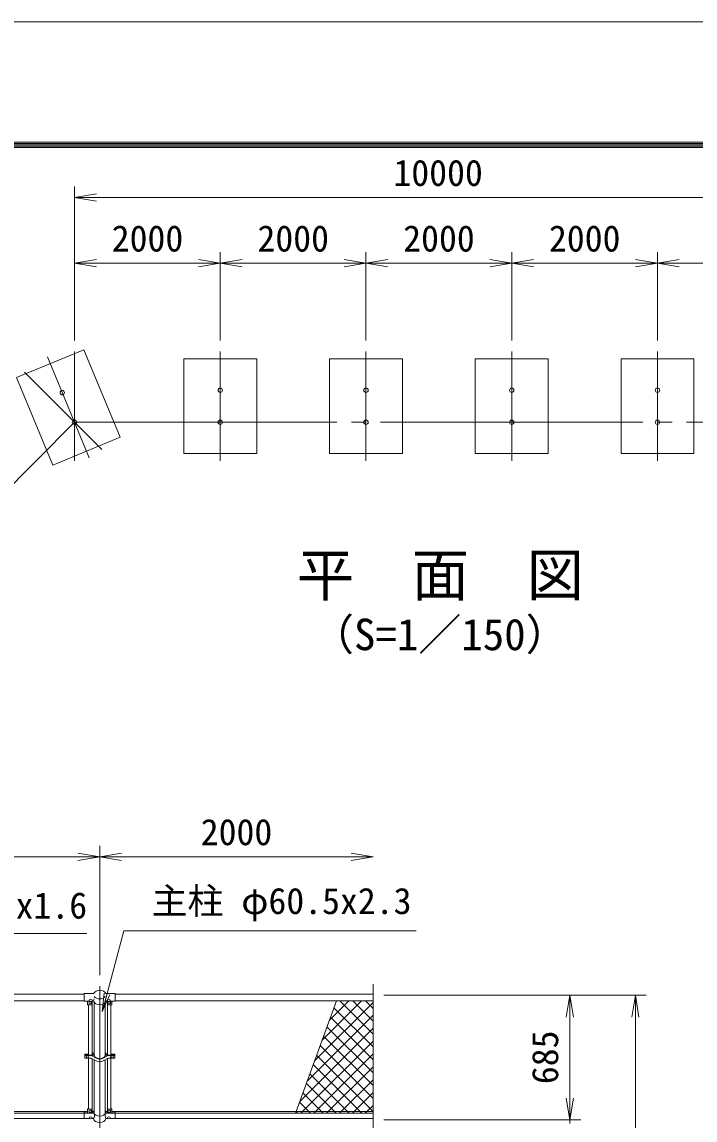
# Model space of a CAD drawing. Units: millimetres, scale not verified, with parts at other scales. Extents: x -30601 to 30601, y -19271 to 19271.
# Drawn here: x -27193 to -23498, y -7478 to -1451 of the extents above; entities that cross this region are included whole.
import ezdxf
from ezdxf.enums import TextEntityAlignment as Align

# ---------------------------------------------------------------- set-up
doc = ezdxf.new("R2010")
doc.units = ezdxf.units.MM
doc.header["$LTSCALE"] = 80
doc.linetypes.add('LONG_CHAIN', pattern=[21, 18, -1, 1, -1])
for name, color, linetype, lineweight in [('0-0_D-TTL', 2, 'Continuous', 9), ('0-1_D-TTL-TXT', 7, 'Continuous', 9), ('0-3_D-STR1', 1, 'Continuous', 9), ('0-4_D-STR4', 7, 'Continuous', 9), ('0-6_D-BMK', 2, 'LONG_CHAIN', 9), ('0-7_D-STR3', 3, 'Continuous', 9), ('0-8_D-STR2', 7, 'Continuous', 9), ('0-9_D-STR-DIM', 7, 'Continuous', 9), ('0-A_0', 7, 'Continuous', 9), ('0-D_D-STR-TXT', 7, 'Continuous', 9)]:
    doc.layers.add(name, color=color, linetype=linetype, lineweight=lineweight)
doc.styles.add('ＭＳ ゴシック', font='')
doc.styles.get('ＭＳ ゴシック').set_extended_font_data('MS Gothic')

# ---------------------------------------------------------------- blocks, each defined once
blk = doc.blocks.new('_Open')
at = {"layer": '0-A_0'}
blk.add_line((-80, 13.33), (0, 0), dxfattribs=at)
blk.add_lwpolyline([(-80, -13.33), (0, 0), (-80, 0)], dxfattribs=at)

msp = doc.modelspace()

# ---------------------------------------------------------------- linework, layer by layer
at = {"layer": '0-0_D-TTL'}
msp.add_lwpolyline([(-30601.37, -1450.51), (-5401.37, -1450.51), (-5401.37, -19270.51), (-30601.37, -19270.51)], close=True, dxfattribs=at)
at = {"layer": '0-0_D-TTL', "color": 7}
for points in [[(-29791.37, -2110.51), (-6211.37, -2110.51), (-6211.37, -18610.51), (-29791.37, -18610.51)], [(-29783.87, -2118.01), (-6218.87, -2118.01), (-6218.87, -18603.01), (-29783.87, -18603.01)], [(-29776.37, -2125.51), (-6226.37, -2125.51), (-6226.37, -18595.51), (-29776.37, -18595.51)], [(-29768.87, -2133.01), (-6233.87, -2133.01), (-6233.87, -18588.01), (-29768.87, -18588.01)], [(-29761.37, -2140.51), (-6241.37, -2140.51), (-6241.37, -18580.51), (-29761.37, -18580.51)]]:
    msp.add_lwpolyline(points, close=True, dxfattribs=at)
at = {"layer": '0-3_D-STR1'}
for p, q in [((-28680.55, -6786.47), (-26850.55, -6786.47)), ((-26680.55, -6786.47), (-25265.55, -6786.47)), ((-28680.55, -6824.57), (-26850.55, -6824.57)), ((-26795.8, -7118.87), (-26795.8, -6831.85)), ((-26735.3, -7118.87), (-26735.3, -6831.85)), ((-26680.55, -6824.57), (-25265.55, -6824.57)), ((-26795.8, -7441.35), (-26795.8, -7147.5)), ((-26735.3, -7441.35), (-26735.3, -7147.5)), ((-28680.55, -7431.28), (-26850.55, -7431.28)), ((-28680.55, -7440.87), (-26850.55, -7440.87)), ((-28680.55, -7469.38), (-26850.55, -7469.38)), ((-26680.55, -7431.28), (-25265.55, -7431.28)), ((-26680.55, -7440.87), (-25265.55, -7440.87)), ((-26680.55, -7469.38), (-25265.55, -7469.38))]:
    msp.add_line(p, q, dxfattribs=at)
for centre in [(-26971.45, -3485.37), (-26104.1, -3471.97), (-25304.1, -3471.97), (-24504.1, -3471.97), (-23704.1, -3471.97), (-26904.1, -3647.97), (-26104.1, -3647.97), (-25304.1, -3647.97), (-24504.1, -3647.97), (-23704.1, -3647.97)]:
    msp.add_circle(centre, 12.1, dxfattribs=at)
at = {"layer": '0-4_D-STR4'}
for points in [[(-26653.5, -3730.34), (-27023.05, -3883.41), (-27222.05, -3403), (-26852.5, -3249.92)], [(-26304.1, -3819.97), (-25904.1, -3819.97), (-25904.1, -3299.97), (-26304.1, -3299.97)], [(-25504.1, -3819.97), (-25104.1, -3819.97), (-25104.1, -3299.97), (-25504.1, -3299.97)], [(-24704.1, -3819.97), (-24304.1, -3819.97), (-24304.1, -3299.97), (-24704.1, -3299.97)], [(-23904.1, -3819.97), (-23504.1, -3819.97), (-23504.1, -3299.97), (-23904.1, -3299.97)]]:
    msp.add_lwpolyline(points, close=True, dxfattribs=at)
at = {"layer": '0-6_D-BMK'}
for p, q in [((-26822.97, -3843.83), (-27052.58, -3289.5)), ((-26904.1, -3859.97), (-26904.1, -3259.97)), ((-26104.1, -3859.97), (-26104.1, -3259.97)), ((-25304.1, -3859.97), (-25304.1, -3259.97)), ((-24504.1, -3859.97), (-24504.1, -3259.97)), ((-23704.1, -3859.97), (-23704.1, -3259.97)), ((-26754.19, -3797.88), (-27178.46, -3373.61)), ((-26765.55, -6742.94), (-26765.55, -8787.64))]:
    msp.add_line(p, q, dxfattribs=at)
msp.add_lwpolyline([(-28742.58, -5486.45), (-26904.1, -3647.97), (-22904.1, -3647.97), (-21065.62, -5486.45)], dxfattribs=at)
at = {"layer": '0-7_D-STR3'}
for p, q in [((-26850.55, -6783.52), (-26801.33, -6783.52)), ((-26850.55, -6824.97), (-26850.55, -6783.52)), ((-26680.55, -6783.52), (-26729.77, -6783.52)), ((-26680.55, -6824.97), (-26680.55, -6783.52)), ((-26850.55, -6824.97), (-26821.34, -6824.97)), ((-26832.55, -6824.97), (-26832.55, -6845.67)), ((-26808.55, -6846.67), (-26831.55, -6846.67)), ((-26827.05, -6846.67), (-26827.05, -7122.09)), ((-26809.76, -6824.97), (-26800.35, -6824.97)), ((-26808.05, -6846.54), (-26808.05, -7122.09)), ((-26807.55, -6824.97), (-26807.55, -6845.67)), ((-26798.62, -6825.84), (-26800.35, -6824.97)), ((-26732.49, -6825.84), (-26730.75, -6824.97)), ((-26721.34, -6824.97), (-26730.75, -6824.97)), ((-26723.55, -6824.97), (-26723.55, -6845.67)), ((-26723.05, -6846.54), (-26723.05, -7122.09)), ((-26722.55, -6846.67), (-26699.55, -6846.67)), ((-26680.55, -6824.97), (-26709.76, -6824.97)), ((-26704.05, -6846.67), (-26704.05, -7122.09)), ((-26698.55, -6824.97), (-26698.55, -6845.67)), ((-26808.05, -7114.52), (-26795.8, -7108.34)), ((-26723.05, -7114.52), (-26735.3, -7108.34)), ((-26848.05, -7117.28), (-26848.05, -7138.56)), ((-26848.05, -7117.28), (-26827.05, -7117.28)), ((-26848.05, -7118.87), (-26827.05, -7118.87)), ((-26848.05, -7122.09), (-26795.8, -7122.09)), ((-26848.05, -7123.71), (-26814.71, -7123.71)), ((-26848.05, -7138.56), (-26814.52, -7138.56)), ((-26827.05, -7138.56), (-26827.05, -7418.15)), ((-26812.5, -7124.23), (-26785.18, -7138.01)), ((-26812.5, -7139.08), (-26785.18, -7152.86)), ((-26808.05, -7118.87), (-26795.8, -7118.87)), ((-26808.05, -7141.32), (-26808.05, -7418.83)), ((-26718.6, -7124.23), (-26745.93, -7138.01)), ((-26718.6, -7139.08), (-26745.93, -7152.86)), ((-26723.05, -7118.87), (-26735.3, -7118.87)), ((-26683.05, -7122.09), (-26735.3, -7122.09)), ((-26723.05, -7141.32), (-26723.05, -7418.83)), ((-26683.05, -7138.56), (-26716.59, -7138.56)), ((-26683.05, -7123.71), (-26716.4, -7123.71)), ((-26683.05, -7117.28), (-26704.05, -7117.28)), ((-26683.05, -7118.87), (-26704.05, -7118.87)), ((-26704.05, -7138.56), (-26704.05, -7418.15)), ((-26683.05, -7117.28), (-26683.05, -7138.56)), ((-26850.55, -7470.25), (-26850.55, -7430.87)), ((-26850.55, -7430.87), (-26832.55, -7430.87)), ((-26850.55, -7433.75), (-26832.55, -7433.75)), ((-26850.55, -7440.06), (-26797.53, -7440.06)), ((-26850.55, -7470.25), (-26820.64, -7470.25)), ((-26832.55, -7440.06), (-26832.55, -7418.53)), ((-26827.05, -7416.53), (-26830.55, -7416.53)), ((-26809.55, -7418.15), (-26830.55, -7418.15)), ((-26810.46, -7470.25), (-26799.05, -7470.25)), ((-26807.55, -7440.06), (-26807.55, -7418.53)), ((-26807.55, -7430.87), (-26799.11, -7430.87)), ((-26807.55, -7433.75), (-26799.17, -7433.75)), ((-26680.55, -7440.06), (-26733.58, -7440.06)), ((-26720.64, -7470.25), (-26732.05, -7470.25)), ((-26723.55, -7430.87), (-26732, -7430.87)), ((-26723.55, -7433.75), (-26731.94, -7433.75)), ((-26723.55, -7440.06), (-26723.55, -7418.53)), ((-26721.55, -7418.15), (-26700.55, -7418.15)), ((-26680.55, -7470.25), (-26710.46, -7470.25)), ((-26704.05, -7416.53), (-26700.55, -7416.53)), ((-26698.55, -7440.06), (-26698.55, -7418.53)), ((-26680.55, -7430.87), (-26698.55, -7430.87)), ((-26680.55, -7433.75), (-26698.55, -7433.75)), ((-26680.55, -7470.25), (-26680.55, -7430.87))]:
    msp.add_line(p, q, dxfattribs=at)
for centre, radius, start, end in [((-26801.33, -6775.52), 8, 270, 296.9114), ((-26729.77, -6775.52), 8, 243.0886, 270), ((-26831.55, -6845.67), 1, 180, 270), ((-26808.55, -6845.67), 1, 270, 0), ((-26830.4, -6808.33), 34.35, 331.00952, 351.10512), ((-26700.71, -6808.33), 34.35, 188.89488, 208.99048), ((-26722.55, -6845.67), 1, 180, 270), ((-26699.55, -6845.67), 1, 270, 0), ((-26814.71, -7128.71), 5, 63.82498, 90), ((-26814.71, -7143.56), 5, 63.82498, 90), ((-26716.4, -7128.71), 5, 90, 116.17502), ((-26716.4, -7143.56), 5, 90, 116.17502), ((-26830.55, -7418.53), 2, 90, 180), ((-26830.55, -7420.15), 2, 90, 180), ((-26809.55, -7420.15), 2, 0, 90), ((-26809.55, -7418.53), 2, 0, 41.40962), ((-26829.1, -7453.6), 34.35, 331.00952, 16.06155), ((-26702, -7453.6), 34.35, 163.93845, 208.99048), ((-26721.55, -7418.53), 2, 138.59038, 180), ((-26721.55, -7420.15), 2, 90, 180), ((-26700.55, -7418.53), 2, 0, 90), ((-26700.55, -7420.15), 2, 0, 90)]:
    msp.add_arc(centre, radius, start, end, dxfattribs=at)
for centre, major_axis, ratio, start_param, end_param in [((-26765.55, -6789.84), (-33.65, 0), 0.707107, 3.4511058, 5.9736721), ((-26765.55, -6789.84), (-33.65, 0), 0.707107, 0.4534072, 2.6881855), ((-26765.55, -6821.43), (-33.65, 0), 0.707107, 0.1866474, 2.9549452), ((-26765.55, -7118.87), (-30.25, 0), 0.76087, 6.2831853, 9.424778), ((-26765.55, -7120.5), (-30.25, 0), 0.76087, 0.8649211, 2.2766716), ((-26765.55, -7135.35), (-30.25, 0), 0.76087, 0.8649211, 2.2766716), ((-26765.55, -7432.65), (-33.65, 0), 0.707107, 5.8297781, 9.8781851), ((-26765.55, -7468.01), (-33.65, 0), 0.707107, 0.0943684, 3.0472243)]:
    msp.add_ellipse(centre, major_axis=major_axis, ratio=ratio, start_param=start_param, end_param=end_param, dxfattribs=at)
for centre, major_axis in [((-26817.55, -6834.86), (-8, 0)), ((-26815.55, -6821.07), (-8, 0)), ((-26715.55, -6821.07), (8, 0)), ((-26713.55, -6834.86), (8, 0)), ((-26833.05, -7131.14), (-8, 0)), ((-26698.05, -7131.14), (8, 0)), ((-26817.55, -7430.18), (-8, 0)), ((-26815.55, -7465.88), (-8, 0)), ((-26715.55, -7465.88), (8, 0)), ((-26713.55, -7430.18), (8, 0))]:
    msp.add_ellipse(centre, major_axis=major_axis, ratio=0.707107, dxfattribs=at)
at = {"layer": '0-8_D-STR2'}
for p, q in [((-25586.5, -7153.33), (-25265.55, -6832.38)), ((-25546.04, -7042.15), (-25328.45, -6824.57)), ((-25505.57, -6930.98), (-25399.16, -6824.57)), ((-25265.55, -7077.21), (-25480.55, -6862.22)), ((-25265.55, -7006.5), (-25447.49, -6824.57)), ((-25265.55, -6935.79), (-25376.78, -6824.57)), ((-25265.55, -6865.08), (-25306.07, -6824.57)), ((-25626.97, -7264.5), (-25265.55, -6903.09)), ((-25265.55, -7147.92), (-25499.42, -6914.06)), ((-25667.43, -7375.68), (-25265.55, -6973.8)), ((-25265.55, -7218.63), (-25518.29, -6965.9)), ((-25265.55, -7289.34), (-25537.15, -7017.74)), ((-25265.55, -7360.06), (-25556.02, -7069.58)), ((-25581.61, -7431.28), (-25265.55, -7115.22)), ((-25265.55, -7430.77), (-25574.89, -7121.43)), ((-25406.46, -7431.28), (-25612.63, -7225.11)), ((-25510.9, -7431.28), (-25265.55, -7185.93)), ((-25477.17, -7431.28), (-25631.5, -7276.95)), ((-25440.19, -7431.28), (-25265.55, -7256.64)), ((-25547.88, -7431.28), (-25650.37, -7328.79)), ((-25369.48, -7431.28), (-25265.55, -7327.35)), ((-25618.59, -7431.28), (-25669.24, -7380.64)), ((-25298.77, -7431.28), (-25265.55, -7398.06)), ((-25679.72, -7440.87), (-25688.1, -7432.48)), ((-25609.01, -7440.87), (-25618.59, -7431.28)), ((-25591.2, -7440.87), (-25581.61, -7431.28)), ((-25538.3, -7440.87), (-25547.88, -7431.28)), ((-25520.49, -7440.87), (-25510.9, -7431.28)), ((-25467.59, -7440.87), (-25477.17, -7431.28)), ((-25449.78, -7440.87), (-25440.19, -7431.28)), ((-25396.87, -7440.87), (-25406.46, -7431.28)), ((-25379.07, -7440.87), (-25369.48, -7431.28)), ((-25308.36, -7440.87), (-25298.77, -7431.28))]:
    msp.add_line(p, q, dxfattribs=at)
for points in [[(-25265.55, -6824.57), (-25466.84, -6824.57), (-25687.67, -7431.28), (-25265.55, -7431.28)], [(-25265.55, -7431.28), (-25687.67, -7431.28), (-25691.16, -7440.87), (-25265.55, -7440.87)]]:
    msp.add_lwpolyline(points, close=True, dxfattribs=at)
for points in [[(-25661.91, -7440.87), (-25652.32, -7431.28), (-25265.55, -7044.51)], [(-25326.16, -7440.87), (-25335.75, -7431.28), (-25593.76, -7173.27)]]:
    msp.add_lwpolyline(points, dxfattribs=at)
at = {"layer": '0-9_D-STR-DIM'}
for p, q in [((-26904.1, -3199.97), (-26904.1, -2354.38)), ((-26784.1, -2414.38), (-23024.1, -2414.38)), ((-26904.1, -3199.97), (-26904.1, -2714.38)), ((-26104.1, -3199.97), (-26104.1, -2714.38)), ((-26104.1, -3199.97), (-26104.1, -2714.38)), ((-25304.1, -3199.97), (-25304.1, -2714.38)), ((-25304.1, -3199.97), (-25304.1, -2714.38)), ((-24504.1, -3199.97), (-24504.1, -2714.38)), ((-24504.1, -3199.97), (-24504.1, -2714.38)), ((-23704.1, -3199.97), (-23704.1, -2714.38)), ((-23704.1, -3199.97), (-23704.1, -2714.38)), ((-26784.1, -2774.38), (-26224.1, -2774.38)), ((-25984.1, -2774.38), (-25424.1, -2774.38)), ((-25184.1, -2774.38), (-24624.1, -2774.38)), ((-24384.1, -2774.38), (-23824.1, -2774.38)), ((-23584.1, -2774.38), (-23024.1, -2774.38)), ((-26765.55, -6682.94), (-26765.55, -5972.94)), ((-26765.55, -6682.94), (-26765.55, -5972.94)), ((-28645.55, -6032.94), (-26885.55, -6032.94)), ((-26645.55, -6032.94), (-25385.55, -6032.94)), ((-25265.55, -6732.94), (-25265.55, -8435.29)), ((-25205.55, -6792.94), (-23765.55, -6792.94)), ((-25205.55, -6792.94), (-24125.55, -6792.94)), ((-24185.55, -7357.94), (-24185.55, -6912.94)), ((-23825.55, -6912.94), (-23825.55, -15297.94)), ((-24185.55, -7357.94), (-24185.55, -7237.94)), ((-25205.55, -7477.94), (-24125.55, -7477.94)), ((-25205.55, -7477.94), (-24125.55, -7477.94)), ((-24185.55, -7497.94), (-24185.55, -7477.94))]:
    msp.add_line(p, q, dxfattribs=at)
at = {"layer": '0-D_D-STR-TXT'}
for points in [[(-25029.29, -6438.83), (-26633.33, -6438.83), (-26750.94, -6880.78)], [(-26835.91, -6453.31), (-28464.58, -6453.31), (-28597.62, -6808.47)]]:
    msp.add_lwpolyline(points, dxfattribs=at)

# ---------------------------------------------------------------- block references
at = {"layer": '0-9_D-STR-DIM', "xscale": 1.5, "yscale": 1.5}
for p, rotation in [((-26904.1, -2414.38), 180), ((-26904.1, -2774.38), 180), ((-26104.1, -2774.38), 180), ((-25304.1, -2774.38), 180), ((-24504.1, -2774.38), 180), ((-23704.1, -2774.38), 180), ((-26765.55, -6032.94), 180), ((-24185.55, -6792.94), 90), ((-23825.55, -6792.94), 90), ((-24185.55, -7477.94), 270), ((-24185.55, -7477.94), 270)]:
    msp.add_blockref('_Open', p, dxfattribs=dict(at, rotation=rotation))
for p in [(-26104.1, -2774.38), (-25304.1, -2774.38), (-24504.1, -2774.38), (-23704.1, -2774.38), (-26765.55, -6032.94), (-25265.55, -6032.94)]:
    msp.add_blockref('_Open', p, dxfattribs=at)
at = {"layer": '0-D_D-STR-TXT', "xscale": 1.25, "yscale": 1.25, "rotation": 255.0989}
msp.add_blockref('_Open', (-26751.45, -6882.71), dxfattribs=at)

# ---------------------------------------------------------------- texts
at = {"layer": '0-1_D-TTL-TXT', "style": 'ＭＳ ゴシック'}
for s, height, p in [('平\u3000面\u3000図', 231.1, (-25683.8, -4671.29)), ('（S=1／150）', 173, (-25605.83, -4950.88))]:
    msp.add_text(s, height=height, dxfattribs=at).set_placement(p, align=Align.BOTTOM_LEFT)
at = {"layer": '0-9_D-STR-DIM', "style": 'ＭＳ ゴシック'}
for s, p in [('10000', (-25153.55, -2394.14)), ('2000', (-26699.85, -2754.14)), ('2000', (-25899.85, -2754.14)), ('2000', (-25099.85, -2754.14)), ('2000', (-24299.85, -2754.14)), ('2000', (-26211.3, -6012.7))]:
    msp.add_text(s, height=144.3, dxfattribs=at).set_placement(p, align=Align.BOTTOM_LEFT)
msp.add_text('685', height=144.3, rotation=90, dxfattribs=at).set_placement((-24205.8, -7281.24), align=Align.BOTTOM_LEFT)
at = {"layer": '0-D_D-STR-TXT', "style": 'ＭＳ ゴシック'}
for s, p in [('胴縁 \u300038.1x1.6', (-28308.77, -6415.55)), ('主柱 φ60.5x2.3', (-26480.56, -6390.8))]:
    msp.add_text(s, height=144.3, dxfattribs=at).set_placement(p, align=Align.BOTTOM_LEFT)

doc.saveas('drawing.dxf')
